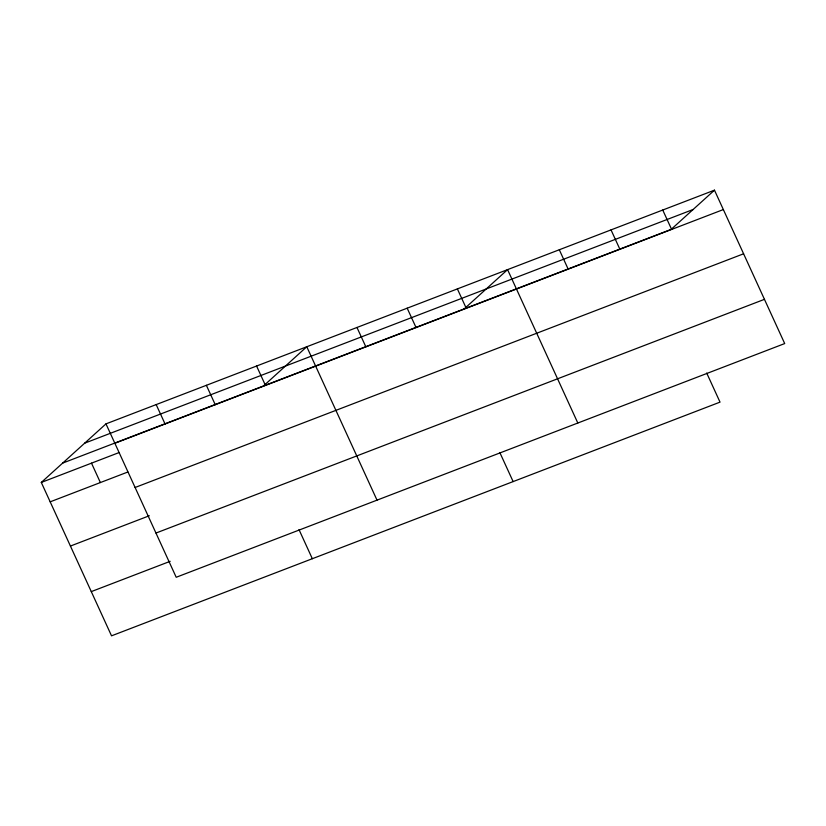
<?xml version="1.0" encoding="UTF-8"?>
<svg xmlns="http://www.w3.org/2000/svg" width="826" height="826" viewBox="0 0 826 826"><rect width="100%" height="100%" fill="white"/><g stroke="black" fill="none" stroke-linecap="round" stroke-linejoin="round"><path stroke-width="1.24" d="M706.705 373.042L720.024 402.128L111.531 635.834L41.3 482.436L105.976 423.872L714.469 190.166L784.7 343.564L176.206 577.271L105.976 423.872M263.442 385.99L306.776 346.744L377.017 500.143M464.243 308.862L507.577 269.627L577.818 423.026M714.469 190.166L671.135 229.401L62.642 463.107M84.634 443.19L693.128 209.494M114.866 443.273L723.349 209.567M41.3 482.436L118.996 452.596M50.179 501.836L127.875 471.997M135.103 487.485L743.596 253.788M70.427 546.058L149.31 515.754M155.969 533.049L764.453 299.342M91.283 591.612L170.177 561.319M662.741 210.031L671.631 229.432M611.023 229.896L619.903 249.297M559.305 249.762L568.185 269.162M457.377 288.904L466.267 308.305M499.813 452.503L513.132 481.589M407.177 308.181L416.067 327.581M356.977 327.468L365.866 346.868M256.576 366.021L265.466 385.422M299.012 529.621L312.331 558.717M206.376 385.308L215.266 404.709M156.176 404.585L165.066 423.986M91.5 463.159L100.38 482.56"/></g></svg>
